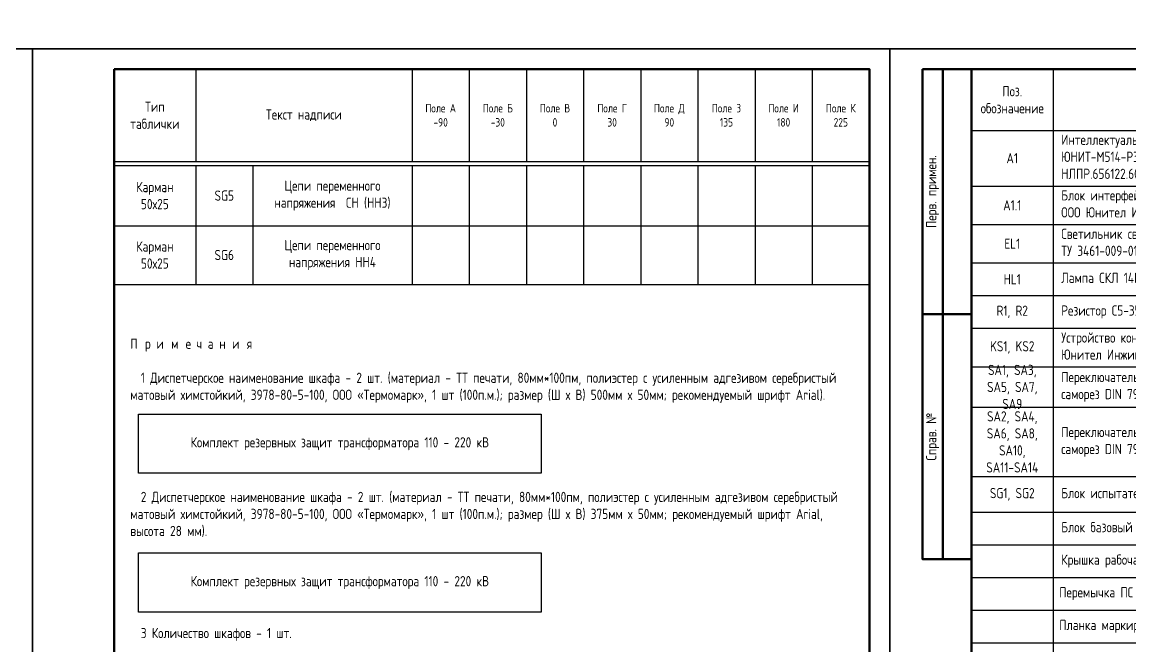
# Model space of a CAD drawing. Header units: millimetres. Extents: x -1036 to 3564, y -90 to 586.
# Drawn here: x -632.5 to -361.2, y 150.8 to 303.5 of the extents above; entities that cross this region are included whole.
import ezdxf

# ---------------------------------------------------------------- set-up
doc = ezdxf.new("R2010")
doc.units = ezdxf.units.MM
doc.styles.add('Gost_type_A', font='GOST_0.TTF')

# ---------------------------------------------------------------- blocks, each defined once
blk = doc.blocks.new('Штамп левый верхний')
at = {"lineweight": 50}
for points in [[(-12, 0), (-7, 0), (-7, -60), (-12, -60)], [(-7, 0), (0, 0), (0, -60), (-7, -60)], [(-12, -60), (-7, -60), (-7, -120), (-12, -120)], [(-7, -60), (0, -60), (0, -120), (-7, -120)]]:
    blk.add_lwpolyline(points, close=True, dxfattribs=at)
at = {"char_height": 2.5, "width": 60, "attachment_point": 5, "rotation": 90, "style": 'Gost_type_A'}
for s, insert in [('Перв. примен.', (-9.5, -30)), ('Справ. №', (-9.5, -90))]:
    blk.add_mtext(s, dxfattribs=dict(at, insert=insert))
blk = doc.blocks.new('Формат_А4')
blk.add_lwpolyline([(0, 297), (0, 0), (-210, 0), (-210, 297)], close=True)
at = {"lineweight": 50}
blk.add_lwpolyline([(-190, 292), (-5, 292), (-5, 5), (-190, 5)], close=True, dxfattribs=at)
blk = doc.blocks.new('*T23')
at = {"color": 0, "lineweight": -2, "transparency": 16777216}
for p, q in [((0, 0), (185, 0)), ((0, 0), (0, -15)), ((20, 0), (20, -15)), ((130, 0), (130, -15)), ((140, 0), (140, -15)), ((185, 0), (185, -15)), ((210, 0), (395, 0)), ((210, 0), (210, -15)), ((230, 0), (230, -15)), ((340, 0), (340, -15)), ((350, 0), (350, -15)), ((395, 0), (395, -15))]:
    blk.add_line(p, q, dxfattribs=at)
at = {"color": 0, "linetype": 'ByBlock', "lineweight": -2, "transparency": 16777216}
for p, q in [((0, -15), (185, -15)), ((0, -15), (0, -230.93)), ((20, -15), (20, -230.93)), ((130, -15), (130, -230.93)), ((140, -15), (140, -124.46)), ((185, -15), (185, -230.93)), ((210, -15), (395, -15)), ((210, -15), (210, -177.66)), ((230, -15), (230, -177.66)), ((340, -15), (340, -177.66)), ((350, -15), (350, -105.66)), ((395, -15), (395, -177.66)), ((210, -24.41), (395, -24.41)), ((0, -28.63), (185, -28.63)), ((210, -32.41), (395, -32.41)), ((0, -38.06), (185, -38.06)), ((210, -40.41), (395, -40.41)), ((0, -47.45), (185, -47.45)), ((210, -48.41), (395, -48.41)), ((0, -55.45), (185, -55.45)), ((210, -56.41), (395, -56.41)), ((0, -63.45), (185, -63.45)), ((210, -65.66), (395, -65.66)), ((0, -72.88), (185, -72.88)), ((210, -73.66), (395, -73.66)), ((0, -82.78), (185, -82.78)), ((210, -81.66), (395, -81.66)), ((210, -89.66), (395, -89.66)), ((210, -97.66), (395, -97.66)), ((0, -99.79), (185, -99.79)), ((210, -105.66), (395, -105.66)), ((350, -105.66), (350, -113.66)), ((0, -108.46), (185, -108.46)), ((210, -113.66), (395, -113.66)), ((350, -113.66), (350, -129.66)), ((0, -116.46), (185, -116.46)), ((210, -121.66), (395, -121.66)), ((0, -124.46), (185, -124.46)), ((140, -124.46), (140, -188.46)), ((210, -129.66), (395, -129.66)), ((350, -129.66), (350, -137.66)), ((0, -132.46), (185, -132.46)), ((210, -137.66), (395, -137.66)), ((350, -137.66), (350, -177.66)), ((0, -140.46), (185, -140.46)), ((210, -145.66), (395, -145.66)), ((0, -148.46), (185, -148.46)), ((210, -153.66), (395, -153.66)), ((0, -156.46), (185, -156.46)), ((210, -161.66), (395, -161.66)), ((0, -164.46), (185, -164.46)), ((210, -169.66), (395, -169.66)), ((0, -172.46), (185, -172.46)), ((210, -177.66), (395, -177.66)), ((0, -180.46), (185, -180.46)), ((0, -188.46), (185, -188.46)), ((140, -188.46), (140, -230.93)), ((0, -196.46), (185, -196.46)), ((0, -205.89), (185, -205.89)), ((0, -213.89), (185, -213.89)), ((0, -221.89), (185, -221.89)), ((0, -230.93), (185, -230.93))]:
    blk.add_line(p, q, dxfattribs=at)
at = {"transparency": 16777216, "char_height": 2.5, "style": 'Gost_type_A'}
for s, insert, width, attachment_point in [('Поз. обозначение', (10, -7.5), 17, 5), ('Поз. обозначение', (220, -7.5), 17, 5), ('Наименование', (75, -7.5), 107, 5), ('Кол.', (135, -7.5), 7, 5), ('Примечание', (162.5, -7.5), 42, 5), ('Наименование', (285, -7.5), 107, 5), ('Кол.', (345, -7.5), 7, 5), ('Примечание', (372.5, -7.5), 42, 5), ('Перемычка FBS 10-6, HNT-090688, ОРТИС', (232, -93.66), 106, 4), ('1', (345, -93.66), 7, 5), ('Перемычка ПС 2-8, 15000020, СТЭЗ ', (21.5, -128.46), 107, 4), ('6', (135, -128.46), 7, 5), ('2', (135, -136.46), 7, 5), ('Планка маркировочная (1-14) (14,12,10,8,6,4,2; 13,11,9,7,5,3,1), 86401256 KPX 8/10-8,2', (21.5, -144.46), 107, 4), ('2', (135, -144.46), 7, 5), ('{\\C256;Блок испытательный, в составе:}', (21.5, -152.46), 107, 4), ('Блок базовый ЭПББ 4+1, 111505, ТУ 27.33.13-001-53942713-2023, ЭПРОМ', (21.5, -160.46), 107, 4), ('4', (135, -160.46), 7, 5), ('Крышка рабочая ЭПРК 4+1, 121505, ТУ 27.33.13-001-53942713-2023, ЭПРОМ', (21.5, -168.46), 107, 4), ('4', (135, -168.46), 7, 5), ('Планка маркировочная (1-10) (2,4.6,8,10; 1,3,5,7,9), 86401256 KPX 8/10-8,2', (21.5, -176.46), 107, 4), ('4', (135, -176.46), 7, 5), ('Планка маркировочная (1-10) (10,8,6,4,2; 9,7,5,3,1), 86401256 KPX 8/10-8,2', (21.5, -184.46), 107, 4), ('4', (135, -184.46), 7, 5)]:
    blk.add_mtext(s, dxfattribs=dict(at, insert=insert, width=width, attachment_point=attachment_point))
at = {"color": 0, "transparency": 16777216, "char_height": 2.5, "style": 'Gost_type_A'}
for s, insert, width, attachment_point in [('{\\C256;Интеллектуальное электронное устройство \\C6;ЮНИТ-М514-РЗТ-Р102-К103-К103-х-В101-В101-В101-М168.0600-С01.03,\\C256; НЛПР.656122.602-XXX, }ООО Юнител Инжиниринг', (22, -21.81), 106, 4), ('Соединитель электрический RUT 6-RTK/S, HNT-090374, ТУ 27.33.13-001-54070557-2024, ГОСТ IEC 60947-7-1-2016, ОРТИС', (232, -19.71), 106, 4), ('X:1-X:32', (220, -19.71), 18, 5), ('32', (345, -19.71), 7, 5), ('A1', (10, -21.81), 18, 5), ('1', (135, -21.81), 7, 5), ('Пластина торцевая D-RUT 6-RTK, HNT-090665, ОРТИС', (232, -28.41), 106, 4), ('Блок интерфейсный ИЧМ ЮНИТ-ИЧМ-КУГР, ТУ 27.12.23-609-61775353-2024,     ООО Юнител Инжиниринг', (22, -33.34), 106, 4), ('6', (345, -28.41), 7, 5), ('A1.1', (10, -33.34), 18, 5), ('1', (135, -33.34), 7, 5), ('Перемычка коммутационная SB 2-RTK/S, HNT-090979, ОРТИС', (232, -36.41), 106, 4), ('6', (345, -36.41), 7, 5), ('Светильник светодиодный ЖКХ-08 Д с кабелем 3 м, 5000 К,\\PТУ 3461-009-01281952-2018, Фокус ', (22, -42.75), 106, 4), ('EL1', (10, -42.75), 18, 5), ('1', (135, -42.75), 7, 5), ('Перемычка FB 2-RTK/S, HNT-091821, ОРТИС', (232, -44.41), 106, 4), ('2', (345, -44.41), 7, 5), ('HL1', (10, -51.45), 18, 5), ('{\\C256;Лампа СКЛ 14Н-2-Ж-2-220 П Ч IP65 ЯШГК.433137.068 ТУ, Протон-Импульс}', (22, -51.45), 106, 4), ('1', (135, -51.45), 7, 5), ('{\\C256;Планка маркировочная} (1-32), 86401256 KPX 8/10-8,2', (232, -52.41), 106, 4), ('1', (345, -52.41), 7, 5), ('вертикальное положение', (351.5, -52.41), 42, 4), ('R1, R2', (10, -59.45), 18, 5), ('{\\C256;Резистор С5-35В, 25 Вт, 3,9 кОм, ±10%, ОЖО.467.541 ТУ, Кермет}', (22, -59.45), 106, 4), ('2', (135, -59.45), 7, 5), ('Соединитель электрический RPV 4-MT(-P), HNT-131560, ТУ 27.33.13-001-54070557-2024, ГОСТ IEC 60947-7-1-2016, ОРТИС ', (232, -61.03), 106, 4), ('X:33-X:201', (220, -61.03), 18, 5), ('169', (345, -61.03), 7, 5), ('{\\C256;Устройство контроля изоляции ЮНИТ-КИ, ТУ 27.12.23-609-61775353-2024,     ООО Юнител Инжиниринг}', (22, -68.16), 106, 4), ('{\\fGOST type A|b0|i0|c0|p34;\\W1;KS1, KS2}', (10, -68.16), 18, 5), ('2', (135, -68.16), 7, 5), ('Пластина торцевая D-RPV 4-MT(-P), HNT-131561, ОРТИС', (232, -69.66), 106, 4), ('26', (345, -69.66), 7, 5), ('SA1, SA3, SA5, SA7, SA9', (10, -77.83), 18, 5), ('{\\C256;Переключатель кулачковый S10 JDG 1105 B4/1447,  (с компл. винтов 3,9х16 потай, саморез DIN 7982F-H A2 - 4 шт.), АУТС.642210.001 ТУ, ОРТИС}', (22, -77.83), 106, 4), ('5', (135, -77.83), 7, 5), ('Перемычка FBS 2-6, HNT-091360, ОРТИС', (232, -77.66), 106, 4), ('17', (345, -77.66), 7, 5), ('SA2, SA4, SA6, SA8, SA10, SA11-SA14', (10, -91.29), 18, 5), ('Перемычка FBS 4-6, HNT-091958, ОРТИС', (232, -85.66), 106, 4), ('2', (345, -85.66), 7, 5), ('{\\C256;Переключатель кулачковый S10 JDG 1103 B4/1447,  (с компл. винтов 3,9х16 потай, саморез DIN 7982F-H A2 - 4 шт.), АУТС.642210.001 ТУ, ОРТИС}', (22, -91.29), 106, 4), ('9', (135, -91.29), 7, 5), ('Перемычка FBS 20-6, HNT-133475, ОРТИС', (232, -101.66), 106, 4), ('SG1, SG2', (10, -104.12), 18, 5), ('{\\C256;Блок испытательный, в составе:}', (22, -104.12), 106, 4), ('1', (345, -101.66), 7, 5), ('{\\C256;Планка маркировочная} (33-201), 86401217 KPX 6/10-6,2', (231.5, -109.66), 107, 4), ('1', (345, -109.66), 7, 5), ('{\\C256;Блок базовый ЭПББ 6+1, 111507, ТУ 27.33.13-001-53942713-2023, НПП "ЭПРОМ"}', (22, -112.46), 106, 4), ('2', (135, -112.46), 7, 5), ('вертикальное положение', (351.5, -109.66), 42, 4), ('X:202-X:231', (220, -117.66), 18, 5), ('Соединитель электрический  PTU 4-MTD-P, 3209540, ОРТИС', (232, -117.66), 106, 4), ('30', (345, -117.66), 7, 5), ('{\\C256;Крышка рабочая ЭПРК 6+1, 121507, ТУ 27.33.13-001-53942713-2023, НПП "ЭПРОМ"}', (22, -120.46), 106, 4), ('2', (135, -120.46), 7, 5), ('Крышка концевая D-PTU 4-MT, 3209534, ОРТИС', (232, -125.66), 106, 4), ('1', (345, -125.66), 7, 5), ('{\\C256;Планка маркировочная} (202-231), 86401217 KPX 6/10-6,2', (231.5, -133.66), 107, 4), ('1', (345, -133.66), 7, 5), ('вертикальное положение', (351.5, -133.66), 42, 4), ('{\\C256;Планка маркировочная} (1-14) (2,4.6,8,10,12,14; 1,3,5,7,9,11,13){\\C256;, 86401256 KPX 8/10-8,2}', (21.5, -136.46), 107, 4), ('горизонтальное положение', (141.5, -136.46), 42, 4), ('горизонтальное положение', (141.5, -144.46), 42, 4), ('SG3-SG6', (10, -152.46), 18, 5), ('горизонтальное положение', (141.5, -176.46), 42, 4), ('горизонтальное положение', (141.5, -184.46), 42, 4), ('SQ1, SQ2', (10, -192.46), 18, 5), ('{\\C256;Выключатель путевой ВВП11-10А313-20У311, ТУ 3428-155-00216823-2005, ВНИИР }', (22, -192.46), 106, 4), ('2', (135, -192.46), 7, 5), ('{\\C256;Блок-приставка конденсаторная ЮНИТ-БК-02, ТУ 27.12.31-601-61775353-2016, }ООО Юнител Инжиниринг', (22, -201.17), 106, 4), ('UZ1', (10, -201.17), 18, 5), ('1', (135, -201.17), 7, 5), ('WE1', (10, -209.89), 18, 5), ('Кабель 3м 2х0,75, Фокус', (22, -209.89), 106, 4), ('1', (135, -209.89), 7, 5), ('{\\C256;в составе позиции} EL1', (141.5, -209.89), 42, 4), ('WE2', (10, -217.89), 18, 5), ('Провод ПВСнг(А)-LS 2х0,75, ГОСТ 7399-97', (22, -217.89), 106, 4), ('4', (135, -217.89), 7, 5), ('{\\C256;м}', (141.5, -217.89), 42, 4), ('WE3', (10, -226.41), 18, 5), ('{\\C256;Патч-корд экранированный, категории 5е, FTP серый PC-FTP-RJ45-Cat.5e-1,5m-LSZH, 8871c, Cabeus}', (22, -226.41), 106, 4), ('1', (135, -226.41), 7, 5)]:
    blk.add_mtext(s, dxfattribs=dict(at, insert=insert, width=width, attachment_point=attachment_point))
blk = doc.blocks.new('*T24')
at = {"color": 0, "linetype": 'ByBlock', "lineweight": -2, "transparency": 16777216}
for p, q in [((0, 0), (185, 0)), ((0, 0), (0, -241.72)), ((20, 0), (20, -22.61)), ((73, 0), (73, -22.61)), ((87, 0), (87, -22.61)), ((101, 0), (101, -22.61)), ((115, 0), (115, -22.61)), ((129, 0), (129, -22.61)), ((143, 0), (143, -22.61)), ((157, 0), (157, -22.61)), ((171, 0), (171, -22.61)), ((185, 0), (185, -241.72)), ((210, 0), (395, 0)), ((210, 0), (210, -52.71)), ((230, 0), (230, -22.61)), ((283, 0), (283, -22.61)), ((297, 0), (297, -22.61)), ((311, 0), (311, -22.61)), ((325, 0), (325, -22.61)), ((339, 0), (339, -22.61)), ((353, 0), (353, -22.61)), ((367, 0), (367, -22.61)), ((381, 0), (381, -22.61)), ((395, 0), (395, -52.71)), ((0, -22.61), (185, -22.61)), ((0, -23.61), (185, -23.61)), ((20, -23.61), (20, -241.72)), ((34, -23.61), (34, -241.72)), ((73, -23.61), (73, -241.72)), ((87, -23.61), (87, -241.72)), ((101, -23.61), (101, -241.72)), ((115, -23.61), (115, -241.72)), ((129, -23.61), (129, -241.72)), ((143, -23.61), (143, -241.72)), ((157, -23.61), (157, -241.72)), ((171, -23.61), (171, -241.72)), ((210, -22.61), (395, -22.61)), ((210, -23.61), (395, -23.61)), ((230, -23.61), (230, -52.71)), ((244, -23.61), (244, -52.71)), ((283, -23.61), (283, -52.71)), ((297, -23.61), (297, -52.71)), ((311, -23.61), (311, -52.71)), ((325, -23.61), (325, -52.71)), ((339, -23.61), (339, -52.71)), ((353, -23.61), (353, -52.71)), ((367, -23.61), (367, -52.71)), ((381, -23.61), (381, -52.71)), ((0, -33.28), (185, -33.28)), ((210, -38.34), (395, -38.34)), ((0, -42.95), (185, -42.95)), ((0, -52.62), (185, -52.62)), ((210, -52.71), (395, -52.71)), ((0, -62.64), (185, -62.64)), ((0, -72.31), (185, -72.31)), ((0, -82.7), (185, -82.7)), ((0, -93.08), (185, -93.08)), ((0, -103.46), (185, -103.46)), ((0, -113.85), (185, -113.85)), ((0, -124.23), (185, -124.23)), ((0, -134.61), (185, -134.61)), ((0, -145), (185, -145)), ((0, -155.38), (185, -155.38)), ((0, -165.76), (185, -165.76)), ((0, -176.15), (185, -176.15)), ((0, -186.53), (185, -186.53)), ((0, -196.91), (185, -196.91)), ((0, -206.58), (185, -206.58)), ((0, -216.97), (185, -216.97)), ((0, -227.53), (185, -227.53)), ((0, -241.72), (185, -241.72))]:
    blk.add_line(p, q, dxfattribs=at)
at = {"color": 0, "transparency": 16777216, "char_height": 2.5, "attachment_point": 5, "style": 'Gost_type_A'}
for s, insert, width in [('Тип таблички', (10, -11.3), 17), ('Тип таблички', (220, -11.3), 17), ('Текст надписи', (46.5, -11.3), 50), ('{\\H0.83333x;\\C256;Поле А \\P-90}', (80, -11.3), 11), ('{\\H0.83333x;\\C256;Поле Б\\P-30}', (94, -11.3), 11), ('{\\H0.83333x;\\C256;Поле В\\P0}', (108, -11.3), 11), ('{\\H0.83333x;\\C256;Поле Г\\P30}', (122, -11.3), 11), ('{\\H0.83333x;\\C256;Поле Д\\P90}', (136, -11.3), 11), ('{\\H0.83333x;\\C256;Поле З\\P135}', (150, -11.3), 11), ('{\\H0.83333x;\\C256;Поле И\\P180}', (164, -11.3), 11), ('{\\H0.83333x;\\C256;Поле К\\P225}', (178, -11.3), 11), ('Текст надписи', (256.5, -11.3), 50), ('{\\H0.83333x;\\C256;Поле А \\P-90}', (290, -11.3), 11), ('{\\H0.83333x;\\C256;Поле Б\\P-30}', (304, -11.3), 11), ('{\\H0.83333x;\\C256;Поле В\\P0}', (318, -11.3), 11), ('{\\H0.83333x;\\C256;Поле Г\\P30}', (332, -11.3), 11), ('{\\H0.83333x;\\C256;Поле Д\\P90}', (346, -11.3), 11), ('{\\H0.83333x;\\C256;Поле З\\P135}', (360, -11.3), 11), ('{\\H0.83333x;\\C256;Поле И\\P180}', (374, -11.3), 11), ('{\\H0.83333x;\\C256;Поле К\\P225}', (388, -11.3), 11), ('Карман\\P50х25', (10, -28.44), 17), ('A1', (27, -28.44), 11), ('ИЭУ', (53.5, -28.44), 36), ('Карман\\P50х25', (220, -30.97), 17), ('SG5', (237, -30.97), 11), ('{\\C256;Цепи переменного напряжения  СН (НН3) }', (263.5, -30.97), 36), ('Карман\\P50х25', (10, -38.11), 17), ('A1.1', (27, -38.11), 11), ('ИЧМ ИЭУ', (53.5, -38.11), 36), ('Карман\\P50х25', (220, -45.52), 17), ('{\\C256;Цепи переменного напряжения НН4}', (263.5, -45.52), 36), ('Карман\\P50х25', (10, -47.78), 17), ('SG6', (237, -45.52), 11), ('HL1', (27, -47.78), 11), ('Вызов', (53.5, -47.78), 36), ('Действие на отключение\\PВ (В1) ВН', (53.5, -57.63), 36), ('Карман\\P50х25', (10, -57.63), 17), ('SA1', (27, -57.63), 11), ('Карман\\P50х25', (10, -67.48), 17), ('SA2', (27, -67.48), 11), ('Пуск УРОВ В (В1) ВН', (53.5, -67.48), 36), ('Карман\\P50х25', (10, -77.51), 17), ('Действие на отключение\\PОВ (В2) ВН', (53.5, -77.51), 36), ('SA3', (27, -77.51), 11), ('Карман\\P50х25', (10, -87.89), 17), ('SA4', (27, -87.89), 11), ('Пуск УРОВ ОВ (В2) ВН', (53.5, -87.89), 36), ('Карман\\P50х25', (10, -98.27), 17), ('Действие на отключение\\PНН (НН1)', (53.5, -98.27), 36), ('SA5', (27, -98.27), 11), ('Карман\\P50х25', (10, -108.66), 17), ('SA6', (27, -108.66), 11), ('Пуск УРОВ НН (НН1)', (53.5, -108.66), 36), ('Карман\\P50х25', (10, -119.04), 17), ('Действие на отключение\\PНН2', (53.5, -119.04), 36), ('SA7', (27, -119.04), 11), ('Карман\\P50х25', (10, -129.42), 17), ('SA8', (27, -129.42), 11), ('Пуск УРОВ НН2', (53.5, -129.42), 36), ('Карман\\P50х25', (10, -139.81), 17), ('Действие на отключение\\PCН (НН3)', (53.5, -139.81), 36), ('SA9', (27, -139.81), 11), ('Карман\\P50х25', (10, -150.19), 17), ('SA10', (27, -150.19), 11), ('Действие на отключение\\PНН4', (53.5, -150.19), 36), ('Карман\\P50х25', (10, -160.57), 17), ('Действие на отключение\\Pсмежного трансформатора', (53.5, -160.57), 36), ('SA11', (27, -160.57), 11), ('Карман\\P50х25', (10, -170.96), 17), ('Действие на отключение\\PСВ ВН', (53.5, -170.96), 36), ('SA12', (27, -170.96), 11), ('Карман\\P50х25', (10, -181.34), 17), ('Действие на отключение\\PШСВ ВН', (53.5, -181.34), 36), ('SA13', (27, -181.34), 11), ('Карман\\P50х25', (10, -191.72), 17), ('Действие на отключение\\PСВ CН', (53.5, -191.72), 36), ('SA14', (27, -191.72), 11), ('Карман\\P50х25', (10, -201.75), 17), ('SG1', (27, -201.75), 11), ('Цепи переменного тока \\PВН', (53.5, -201.75), 36), ('Карман\\P50х25', (10, -211.78), 17), ('Цепи переменного тока \\PСН', (53.5, -211.78), 36), ('SG2', (27, -211.78), 11), ('Карман\\P50х25', (10, -222.25), 17), ('{\\C256;Цепи переменного напряжения  НН1 (НН)}', (53.5, -222.25), 36), ('SG3', (27, -222.25), 11), ('Карман\\P50х25', (10, -234.63), 17), ('{\\C256;Цепи переменного напряжения НН2}', (53.5, -234.63), 36), ('SG4', (27, -234.63), 11)]:
    blk.add_mtext(s, dxfattribs=dict(at, insert=insert, width=width))
blk = doc.blocks.new('*T35')
at = {"color": 0, "linetype": 'ByBlock', "lineweight": -2, "transparency": 16777216}
for p, q in [((0, 0), (185, 0)), ((0, 0), (0, -52.71)), ((20, 0), (20, -22.61)), ((73, 0), (73, -22.61)), ((87, 0), (87, -22.61)), ((101, 0), (101, -22.61)), ((115, 0), (115, -22.61)), ((129, 0), (129, -22.61)), ((143, 0), (143, -22.61)), ((157, 0), (157, -22.61)), ((171, 0), (171, -22.61)), ((185, 0), (185, -52.71)), ((0, -22.61), (185, -22.61)), ((0, -23.61), (185, -23.61)), ((20, -23.61), (20, -52.71)), ((34, -23.61), (34, -52.71)), ((73, -23.61), (73, -52.71)), ((87, -23.61), (87, -52.71)), ((101, -23.61), (101, -52.71)), ((115, -23.61), (115, -52.71)), ((129, -23.61), (129, -52.71)), ((143, -23.61), (143, -52.71)), ((157, -23.61), (157, -52.71)), ((171, -23.61), (171, -52.71)), ((0, -38.34), (185, -38.34)), ((0, -52.71), (185, -52.71))]:
    blk.add_line(p, q, dxfattribs=at)
at = {"color": 0, "transparency": 16777216, "char_height": 2.5, "attachment_point": 5, "style": 'Gost_type_A'}
for s, insert, width in [('Тип таблички', (10, -11.3), 17), ('Текст надписи', (46.5, -11.3), 50), ('{\\H0.83333x;\\C256;Поле А \\P-90}', (80, -11.3), 11), ('{\\H0.83333x;\\C256;Поле Б\\P-30}', (94, -11.3), 11), ('{\\H0.83333x;\\C256;Поле В\\P0}', (108, -11.3), 11), ('{\\H0.83333x;\\C256;Поле Г\\P30}', (122, -11.3), 11), ('{\\H0.83333x;\\C256;Поле Д\\P90}', (136, -11.3), 11), ('{\\H0.83333x;\\C256;Поле З\\P135}', (150, -11.3), 11), ('{\\H0.83333x;\\C256;Поле И\\P180}', (164, -11.3), 11), ('{\\H0.83333x;\\C256;Поле К\\P225}', (178, -11.3), 11), ('Карман\\P50х25', (10, -30.97), 17), ('SG5', (27, -30.97), 11), ('{\\C256;Цепи переменного напряжения  СН (НН3) }', (53.5, -30.97), 36), ('Карман\\P50х25', (10, -45.52), 17), ('{\\C256;Цепи переменного напряжения НН4}', (53.5, -45.52), 36), ('SG6', (27, -45.52), 11)]:
    blk.add_mtext(s, dxfattribs=dict(at, insert=insert, width=width))

msp = doc.modelspace()

# ---------------------------------------------------------------- linework, layer by layer
for points in [[(-840, 513), (-31.75, 513), (-31.75, 297), (-840, 297)], [(-604, 207.52), (-505.4, 207.52), (-505.4, 193.02), (-604, 193.02)], [(-604, 173.52), (-505.4, 173.52), (-505.4, 159.02), (-604, 159.02)]]:
    msp.add_lwpolyline(points, close=True)

# ---------------------------------------------------------------- block references
at = {"color": 1}
for name, p in [('Формат_А4', (-630, 0)), ('Формат_А4', (-420, 0)), ('Формат_А4', (-210, 0)), ('Штамп левый верхний', (-400, 292))]:
    msp.add_blockref(name, p, dxfattribs=at)
for name, p in [('*T24', (-820, 292)), ('*T35', (-610, 292)), ('*T23', (-400, 292))]:
    msp.add_blockref(name, p)

# ---------------------------------------------------------------- texts
at = {"char_height": 2.5, "style": 'Gost_type_A'}
for s, insert, width, attachment_point in [('\\pxql;{\\T2;\\C0;Примечания\\P\\P\\T1;  1 }Диспетчерское наименование шкафа - {\\C6;2 шт}. (материал - ТТ печати, 80мм*100пм, полиэстер с усиленным адгезивом серебристый матовый химстойкий, 3978-80-5-100, ООО «Термомарк», 1 шт (100п.м.); размер (Ш х В) {\\C6;500мм} х 50мм; рекомендуемый шрифт Arial).\\P\\P\\P\\P\\P\\P  2 Диспетчерское наименование шкафа - {\\C6;2 шт.} (материал - ТТ печати, 80мм*100пм, полиэстер с усиленным адгезивом серебристый матовый химстойкий, 3978-80-5-100, ООО «Термомарк», 1 шт (100п.м.); размер (Ш х В) 375мм х 50мм; рекомендуемый шрифт Arial, высота 28 мм).\\P\\P\\P\\P\\P\\P  3 Количество шкафов - 1 шт.', (-606, 226), 175, 1), ('Комплект резервных защит трансформатора 110 - 220 кВ ', (-554.7, 200.27), 98.6, 5), ('Комплект резервных защит трансформатора 110 - 220 кВ ', (-554.7, 166.27), 98.6, 5)]:
    msp.add_mtext(s, dxfattribs=dict(at, insert=insert, width=width, attachment_point=attachment_point))

doc.saveas('drawing.dxf')
